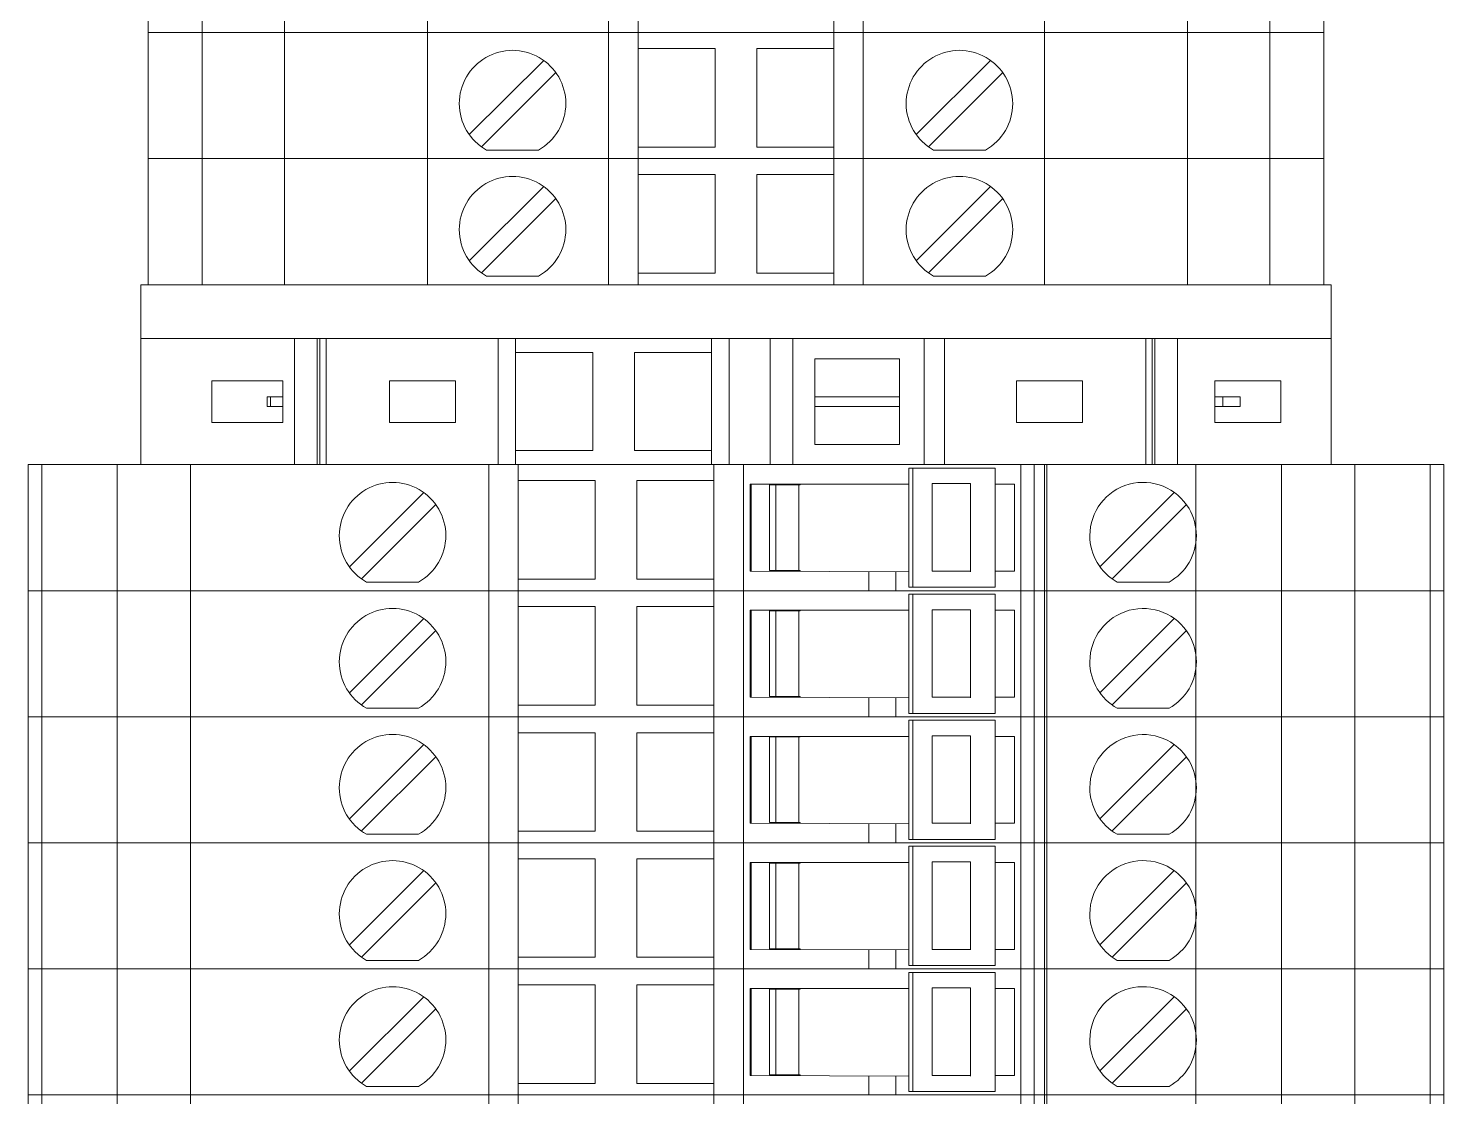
# Model space of a CAD drawing. Header units: millimetres. Extents: x 1880 to 4113, y 771 to 2990.
# Drawn here: x 2688.4 to 2746.2, y 1816.2 to 1859.9 of the extents above; entities that cross this region are included whole.
import ezdxf

# ---------------------------------------------------------------- set-up
doc = ezdxf.new("R2010")
doc.units = ezdxf.units.MM
doc.layers.add('000-PI-Oprema', color=30, linetype='Continuous', lineweight=5)
doc.layers.add('000-PI-ORMAR', color=2, linetype='Continuous')

msp = doc.modelspace()

# ---------------------------------------------------------------- linework, layer by layer
at = {"color": 0, "linetype": 'ByBlock', "lineweight": 0, "ltscale": 0.25}
msp.add_lwpolyline([(2693.004, 1849.414), (2693.004, 1842.064), (2741.604, 1842.064), (2741.604, 1849.414), (2693.004, 1849.414)], dxfattribs=at)
at = {"layer": '000-PI-Oprema', "color": 0, "linetype": 'ByBlock', "lineweight": 0}
for p, q in [((2693.004, 1849.414), (2693.004, 1842.064)), ((2741.604, 1849.414), (2693.004, 1849.414)), ((2741.604, 1842.064), (2741.604, 1849.414)), ((2699.27, 1847.214), (2693.004, 1847.214)), ((2699.27, 1842.064), (2699.27, 1847.214)), ((2700.206, 1847.214), (2699.27, 1847.214)), ((2700.206, 1842.064), (2700.206, 1847.214)), ((2700.306, 1847.214), (2700.206, 1847.214)), ((2700.306, 1847.214), (2700.306, 1842.064)), ((2700.564, 1847.214), (2700.306, 1847.214)), ((2700.564, 1847.214), (2700.564, 1842.064)), ((2707.586, 1847.214), (2700.564, 1847.214)), ((2707.586, 1847.214), (2708.304, 1847.214)), ((2707.586, 1842.064), (2707.586, 1847.214)), ((2708.304, 1846.639), (2708.304, 1847.214)), ((2708.304, 1847.214), (2716.304, 1847.214)), ((2716.304, 1847.214), (2716.304, 1846.639)), ((2716.304, 1847.214), (2717.023, 1847.214)), ((2717.023, 1847.214), (2718.695, 1847.214)), ((2717.023, 1842.064), (2717.023, 1847.214)), ((2719.62, 1847.214), (2718.695, 1847.214)), ((2718.695, 1847.214), (2718.695, 1842.064)), ((2724.994, 1847.214), (2719.62, 1847.214)), ((2719.62, 1847.214), (2719.62, 1842.064)), ((2724.994, 1847.214), (2724.994, 1842.064)), ((2725.814, 1847.214), (2724.994, 1847.214)), ((2725.814, 1842.064), (2725.814, 1847.214)), ((2725.814, 1847.214), (2734.044, 1847.214)), ((2734.044, 1847.214), (2734.044, 1842.064)), ((2734.044, 1847.214), (2734.302, 1847.214)), ((2734.302, 1842.064), (2734.302, 1847.214)), ((2734.302, 1847.214), (2734.402, 1847.214)), ((2735.339, 1847.214), (2734.402, 1847.214)), ((2734.402, 1842.064), (2734.402, 1847.214)), ((2735.339, 1847.214), (2741.604, 1847.214)), ((2735.339, 1842.064), (2735.339, 1847.214)), ((2708.304, 1842.639), (2708.304, 1846.639)), ((2708.304, 1846.639), (2711.454, 1846.639)), ((2711.454, 1846.639), (2711.454, 1842.639)), ((2713.154, 1846.639), (2716.304, 1846.639)), ((2713.154, 1842.639), (2713.154, 1846.639)), ((2716.304, 1846.639), (2716.304, 1842.639)), ((2720.529, 1846.389), (2723.979, 1846.389)), ((2720.529, 1844.839), (2720.529, 1846.389)), ((2723.979, 1846.389), (2723.979, 1844.839)), ((2695.904, 1843.789), (2695.904, 1845.489)), ((2695.904, 1845.489), (2698.804, 1845.489)), ((2698.804, 1845.489), (2698.804, 1844.839)), ((2703.154, 1845.489), (2705.854, 1845.489)), ((2703.154, 1843.789), (2703.154, 1845.489)), ((2705.854, 1845.489), (2705.854, 1843.789)), ((2728.754, 1845.489), (2731.454, 1845.489)), ((2728.754, 1843.789), (2728.754, 1845.489)), ((2731.454, 1845.489), (2731.454, 1843.789)), ((2736.854, 1844.839), (2736.854, 1845.489)), ((2736.854, 1845.489), (2739.554, 1845.489)), ((2739.554, 1845.489), (2739.554, 1843.789)), ((2698.29, 1844.839), (2698.159, 1844.839)), ((2698.159, 1844.439), (2698.159, 1844.839)), ((2698.29, 1844.439), (2698.159, 1844.439)), ((2698.29, 1844.839), (2698.29, 1844.439)), ((2698.29, 1844.839), (2698.804, 1844.839)), ((2698.29, 1844.439), (2698.804, 1844.439)), ((2698.804, 1844.839), (2698.804, 1844.439)), ((2698.804, 1844.439), (2698.804, 1843.789)), ((2720.529, 1844.839), (2723.979, 1844.839)), ((2720.529, 1844.439), (2720.529, 1844.839)), ((2720.529, 1844.439), (2723.979, 1844.439)), ((2720.529, 1842.889), (2720.529, 1844.439)), ((2723.979, 1844.839), (2723.979, 1844.439)), ((2723.979, 1844.439), (2723.979, 1842.889)), ((2736.854, 1844.439), (2736.854, 1844.839)), ((2736.854, 1844.839), (2737.19, 1844.839)), ((2736.854, 1844.439), (2737.19, 1844.439)), ((2736.854, 1843.789), (2736.854, 1844.439)), ((2737.19, 1844.839), (2737.19, 1844.439)), ((2737.89, 1844.839), (2737.19, 1844.839)), ((2737.89, 1844.439), (2737.19, 1844.439)), ((2737.89, 1844.839), (2737.89, 1844.439)), ((2698.804, 1843.789), (2695.904, 1843.789)), ((2705.854, 1843.789), (2703.154, 1843.789)), ((2731.454, 1843.789), (2728.754, 1843.789)), ((2739.554, 1843.789), (2736.854, 1843.789)), ((2723.979, 1842.889), (2720.529, 1842.889)), ((2711.454, 1842.639), (2708.304, 1842.639)), ((2708.304, 1842.064), (2708.304, 1842.639)), ((2716.304, 1842.639), (2713.154, 1842.639)), ((2716.304, 1842.639), (2716.304, 1842.064)), ((2688.404, 1842.064), (2689.087, 1842.064)), ((2688.404, 1842.064), (2707.204, 1842.064)), ((2688.404, 1842.064), (2688.404, 1836.914)), ((2688.951, 1836.914), (2688.951, 1842.064)), ((2692.028, 1842.064), (2692.028, 1836.914)), ((2695.028, 1842.064), (2695.028, 1836.914)), ((2700.206, 1842.064), (2699.27, 1842.064)), ((2700.306, 1842.064), (2700.206, 1842.064)), ((2700.564, 1842.064), (2700.306, 1842.064)), ((2707.204, 1842.064), (2708.404, 1842.064)), ((2707.204, 1842.064), (2707.204, 1836.914)), ((2707.586, 1842.064), (2708.304, 1842.064)), ((2708.404, 1842.064), (2708.404, 1842.064)), ((2716.404, 1842.064), (2708.404, 1842.064)), ((2708.404, 1842.064), (2708.404, 1836.914)), ((2716.404, 1842.064), (2716.404, 1842.064)), ((2716.404, 1842.064), (2717.604, 1842.064)), ((2716.404, 1836.914), (2716.404, 1842.064)), ((2717.604, 1842.064), (2735.804, 1842.064)), ((2717.604, 1836.914), (2717.604, 1842.064)), ((2722.204, 1842.064), (2722.204, 1842.064)), ((2724.363, 1841.924), (2724.52, 1841.924)), ((2724.363, 1841.924), (2724.363, 1841.239)), ((2724.52, 1837.054), (2724.52, 1841.924)), ((2724.52, 1841.924), (2727.892, 1841.924)), ((2727.254, 1842.064), (2727.254, 1842.064)), ((2727.892, 1841.924), (2727.892, 1841.924)), ((2727.892, 1841.924), (2727.892, 1837.054)), ((2728.935, 1842.064), (2728.935, 1836.914)), ((2729.477, 1836.914), (2729.477, 1842.064)), ((2729.904, 1842.064), (2729.904, 1842.064)), ((2729.904, 1836.914), (2729.904, 1842.064)), ((2730.004, 1842.064), (2730.004, 1836.914)), ((2746.204, 1842.064), (2735.804, 1842.064)), ((2736.08, 1842.064), (2736.08, 1836.914)), ((2739.58, 1842.064), (2739.58, 1836.914)), ((2742.58, 1842.064), (2742.58, 1836.914)), ((2745.657, 1836.914), (2745.657, 1842.064)), ((2746.204, 1842.064), (2746.204, 1836.914)), ((2708.404, 1841.414), (2708.404, 1841.414)), ((2708.404, 1841.414), (2711.554, 1841.414)), ((2711.554, 1841.414), (2711.554, 1841.414)), ((2711.554, 1841.414), (2711.554, 1837.389)), ((2713.254, 1841.414), (2716.404, 1841.414)), ((2713.254, 1841.414), (2713.254, 1841.414)), ((2713.254, 1837.389), (2713.254, 1841.414)), ((2716.404, 1841.414), (2716.404, 1841.414)), ((2717.879, 1841.264), (2717.879, 1837.714)), ((2717.879, 1841.264), (2724.363, 1841.264)), ((2717.879, 1841.264), (2717.879, 1841.264)), ((2717.929, 1837.714), (2717.929, 1841.264)), ((2718.679, 1841.239), (2718.679, 1841.239)), ((2718.679, 1841.239), (2718.929, 1841.239)), ((2718.679, 1841.239), (2718.679, 1837.739)), ((2718.929, 1841.264), (2718.929, 1837.714)), ((2718.929, 1841.239), (2719.929, 1841.239)), ((2719.866, 1841.239), (2719.866, 1837.739)), ((2719.929, 1841.239), (2719.929, 1841.264)), ((2724.363, 1837.739), (2724.363, 1841.239)), ((2725.476, 1841.289), (2725.318, 1841.289)), ((2725.318, 1841.239), (2725.318, 1841.289)), ((2725.318, 1837.714), (2725.318, 1841.239)), ((2726.884, 1841.289), (2725.476, 1841.289)), ((2726.884, 1841.289), (2726.884, 1837.689)), ((2727.892, 1841.264), (2728.679, 1841.264)), ((2728.679, 1841.264), (2728.679, 1837.714)), ((2728.679, 1841.264), (2728.679, 1841.264)), ((2704.55, 1840.929), (2701.514, 1837.894)), ((2702.009, 1837.399), (2705.045, 1840.434)), ((2707.204, 1840.464), (2707.204, 1840.464)), ((2707.204, 1837.864), (2707.204, 1840.464)), ((2730.004, 1840.464), (2730.004, 1837.864)), ((2730.004, 1840.464), (2730.004, 1840.464)), ((2735.2, 1840.929), (2732.164, 1837.894)), ((2732.659, 1837.399), (2735.695, 1840.434)), ((2735.2, 1840.929), (2735.2, 1840.929)), ((2735.695, 1840.434), (2735.695, 1840.434)), ((2707.204, 1837.864), (2707.204, 1837.864)), ((2717.879, 1837.714), (2717.879, 1837.714)), ((2717.879, 1837.714), (2724.363, 1837.689)), ((2718.679, 1837.739), (2718.929, 1837.739)), ((2718.679, 1837.739), (2718.679, 1837.739)), ((2718.929, 1837.739), (2719.929, 1837.739)), ((2719.929, 1837.714), (2719.929, 1837.739)), ((2722.729, 1836.914), (2722.732, 1837.695)), ((2723.829, 1837.691), (2723.829, 1836.914)), ((2724.363, 1837.054), (2724.363, 1837.739)), ((2725.318, 1837.714), (2726.884, 1837.714)), ((2727.892, 1837.714), (2728.679, 1837.714)), ((2728.679, 1837.714), (2728.679, 1837.714)), ((2730.004, 1837.864), (2730.004, 1837.864)), ((2732.164, 1837.894), (2732.164, 1837.894)), ((2688.404, 1836.914), (2707.204, 1836.914)), ((2688.404, 1836.914), (2689.087, 1836.914)), ((2688.404, 1836.914), (2707.204, 1836.914)), ((2688.404, 1836.914), (2688.404, 1831.764)), ((2688.951, 1831.764), (2688.951, 1836.914)), ((2692.028, 1836.914), (2692.028, 1831.764)), ((2695.028, 1836.914), (2695.028, 1831.764)), ((2702.221, 1837.264), (2702.221, 1837.264)), ((2704.338, 1837.264), (2702.221, 1837.264)), ((2704.338, 1837.264), (2704.338, 1837.264)), ((2707.204, 1836.914), (2708.404, 1836.914)), ((2707.204, 1836.914), (2708.404, 1836.914)), ((2707.204, 1836.914), (2707.204, 1831.764)), ((2708.404, 1837.389), (2708.404, 1837.389)), ((2711.554, 1837.389), (2708.404, 1837.389)), ((2716.404, 1836.914), (2708.404, 1836.914)), ((2708.404, 1836.914), (2708.404, 1836.914)), ((2708.404, 1836.914), (2708.404, 1836.914)), ((2716.404, 1836.914), (2708.404, 1836.914)), ((2708.404, 1836.914), (2708.404, 1831.764)), ((2711.554, 1837.389), (2711.554, 1837.389)), ((2713.254, 1837.389), (2713.254, 1837.389)), ((2716.404, 1837.389), (2713.254, 1837.389)), ((2716.404, 1837.389), (2716.404, 1837.389)), ((2716.404, 1836.914), (2717.604, 1836.914)), ((2716.404, 1836.914), (2716.404, 1836.914)), ((2716.404, 1836.914), (2716.404, 1836.914)), ((2716.404, 1836.914), (2717.604, 1836.914)), ((2716.404, 1831.764), (2716.404, 1836.914)), ((2717.604, 1836.914), (2722.729, 1836.914)), ((2717.604, 1836.914), (2735.804, 1836.914)), ((2717.604, 1831.764), (2717.604, 1836.914)), ((2722.204, 1836.914), (2722.204, 1836.914)), ((2722.204, 1836.914), (2722.204, 1836.914)), ((2723.825, 1836.914), (2722.729, 1836.914)), ((2722.729, 1836.914), (2722.729, 1836.914)), ((2723.829, 1836.914), (2723.825, 1836.914)), ((2723.829, 1836.914), (2746.204, 1836.914)), ((2723.829, 1836.914), (2723.829, 1836.914)), ((2724.363, 1837.054), (2724.52, 1837.054)), ((2724.52, 1837.054), (2727.892, 1837.054)), ((2727.254, 1836.914), (2727.254, 1836.914)), ((2727.254, 1836.914), (2727.254, 1836.914)), ((2727.892, 1837.054), (2727.892, 1837.054)), ((2728.935, 1836.914), (2728.935, 1831.764)), ((2729.477, 1831.764), (2729.477, 1836.914)), ((2729.904, 1836.914), (2729.904, 1836.914)), ((2729.904, 1836.914), (2729.904, 1836.914)), ((2729.904, 1831.764), (2729.904, 1836.914)), ((2730.004, 1836.914), (2730.004, 1831.764)), ((2732.659, 1837.399), (2732.659, 1837.399)), ((2732.871, 1837.264), (2732.871, 1837.264)), ((2732.871, 1837.264), (2734.988, 1837.264)), ((2734.988, 1837.264), (2734.988, 1837.264)), ((2746.204, 1836.914), (2735.804, 1836.914)), ((2736.08, 1836.914), (2736.08, 1831.764)), ((2739.58, 1836.914), (2739.58, 1831.764)), ((2742.58, 1836.914), (2742.58, 1831.764)), ((2745.657, 1831.764), (2745.657, 1836.914)), ((2746.204, 1836.914), (2746.204, 1831.764)), ((2724.363, 1836.774), (2724.52, 1836.774)), ((2724.363, 1836.774), (2724.363, 1836.089)), ((2724.52, 1831.904), (2724.52, 1836.774)), ((2724.52, 1836.774), (2727.892, 1836.774)), ((2727.892, 1836.774), (2727.892, 1836.774)), ((2727.892, 1836.774), (2727.892, 1831.904)), ((2704.55, 1835.779), (2701.514, 1832.744)), ((2708.404, 1836.264), (2708.404, 1836.264)), ((2708.404, 1836.264), (2711.554, 1836.264)), ((2711.554, 1836.264), (2711.554, 1836.264)), ((2711.554, 1836.264), (2711.554, 1832.239)), ((2713.254, 1836.264), (2716.404, 1836.264)), ((2713.254, 1836.264), (2713.254, 1836.264)), ((2713.254, 1832.239), (2713.254, 1836.264)), ((2716.404, 1836.264), (2716.404, 1836.264)), ((2717.879, 1836.114), (2717.879, 1832.564)), ((2717.879, 1836.114), (2724.363, 1836.114)), ((2717.879, 1836.114), (2717.879, 1836.114)), ((2717.929, 1832.564), (2717.929, 1836.114)), ((2718.679, 1836.089), (2718.679, 1836.089)), ((2718.679, 1836.089), (2718.929, 1836.089)), ((2718.679, 1836.089), (2718.679, 1832.589)), ((2718.929, 1836.114), (2718.929, 1832.564)), ((2718.929, 1836.089), (2719.929, 1836.089)), ((2719.866, 1836.089), (2719.866, 1832.589)), ((2719.929, 1836.089), (2719.929, 1836.114)), ((2724.363, 1832.589), (2724.363, 1836.089)), ((2725.476, 1836.139), (2725.318, 1836.139)), ((2725.318, 1836.089), (2725.318, 1836.139)), ((2725.318, 1832.564), (2725.318, 1836.089)), ((2726.884, 1836.139), (2725.476, 1836.139)), ((2726.884, 1836.139), (2726.884, 1832.539)), ((2727.892, 1836.114), (2728.679, 1836.114)), ((2728.679, 1836.114), (2728.679, 1832.564)), ((2728.679, 1836.114), (2728.679, 1836.114)), ((2735.2, 1835.779), (2732.164, 1832.744)), ((2735.2, 1835.779), (2735.2, 1835.779)), ((2702.009, 1832.249), (2705.045, 1835.284)), ((2707.204, 1835.314), (2707.204, 1835.314)), ((2707.204, 1832.714), (2707.204, 1835.314)), ((2730.004, 1835.314), (2730.004, 1832.714)), ((2730.004, 1835.314), (2730.004, 1835.314)), ((2732.659, 1832.249), (2735.695, 1835.284)), ((2735.695, 1835.284), (2735.695, 1835.284)), ((2707.204, 1832.714), (2707.204, 1832.714)), ((2717.879, 1832.564), (2717.879, 1832.564)), ((2717.879, 1832.564), (2724.363, 1832.539)), ((2718.679, 1832.589), (2718.929, 1832.589)), ((2718.679, 1832.589), (2718.679, 1832.589)), ((2718.929, 1832.589), (2719.929, 1832.589)), ((2719.929, 1832.564), (2719.929, 1832.589)), ((2722.729, 1831.764), (2722.732, 1832.545)), ((2723.829, 1832.541), (2723.829, 1831.764)), ((2724.363, 1831.904), (2724.363, 1832.589)), ((2725.318, 1832.564), (2726.884, 1832.564)), ((2727.892, 1832.564), (2728.679, 1832.564)), ((2728.679, 1832.564), (2728.679, 1832.564)), ((2730.004, 1832.714), (2730.004, 1832.714)), ((2732.164, 1832.744), (2732.164, 1832.744)), ((2688.404, 1831.764), (2707.204, 1831.764)), ((2688.404, 1831.764), (2689.087, 1831.764)), ((2688.404, 1831.764), (2707.204, 1831.764)), ((2688.404, 1831.764), (2688.404, 1826.614)), ((2688.951, 1826.614), (2688.951, 1831.764)), ((2692.028, 1831.764), (2692.028, 1826.614)), ((2695.028, 1831.764), (2695.028, 1826.614)), ((2702.221, 1832.114), (2702.221, 1832.114)), ((2704.338, 1832.114), (2702.221, 1832.114)), ((2704.338, 1832.114), (2704.338, 1832.114)), ((2707.204, 1831.764), (2708.404, 1831.764)), ((2707.204, 1831.764), (2708.404, 1831.764)), ((2707.204, 1831.764), (2707.204, 1826.614)), ((2708.404, 1832.239), (2708.404, 1832.239)), ((2711.554, 1832.239), (2708.404, 1832.239)), ((2716.404, 1831.764), (2708.404, 1831.764)), ((2708.404, 1831.764), (2708.404, 1831.764)), ((2708.404, 1831.764), (2708.404, 1831.764)), ((2716.404, 1831.764), (2708.404, 1831.764)), ((2708.404, 1831.764), (2708.404, 1826.614)), ((2711.554, 1832.239), (2711.554, 1832.239)), ((2713.254, 1832.239), (2713.254, 1832.239)), ((2716.404, 1832.239), (2713.254, 1832.239)), ((2716.404, 1832.239), (2716.404, 1832.239)), ((2716.404, 1831.764), (2717.604, 1831.764)), ((2716.404, 1831.764), (2716.404, 1831.764)), ((2716.404, 1831.764), (2716.404, 1831.764)), ((2716.404, 1831.764), (2717.604, 1831.764)), ((2716.404, 1826.614), (2716.404, 1831.764)), ((2717.604, 1831.764), (2722.729, 1831.764)), ((2717.604, 1831.764), (2735.804, 1831.764)), ((2717.604, 1826.614), (2717.604, 1831.764)), ((2722.204, 1831.764), (2722.204, 1831.764)), ((2722.204, 1831.764), (2722.204, 1831.764)), ((2723.825, 1831.764), (2722.729, 1831.764)), ((2722.729, 1831.764), (2722.729, 1831.764)), ((2723.829, 1831.764), (2723.825, 1831.764)), ((2723.829, 1831.764), (2746.204, 1831.764)), ((2723.829, 1831.764), (2723.829, 1831.764)), ((2724.363, 1831.904), (2724.52, 1831.904)), ((2724.52, 1831.904), (2727.892, 1831.904)), ((2727.254, 1831.764), (2727.254, 1831.764)), ((2727.254, 1831.764), (2727.254, 1831.764)), ((2727.892, 1831.904), (2727.892, 1831.904)), ((2728.935, 1831.764), (2728.935, 1826.614)), ((2729.477, 1826.614), (2729.477, 1831.764)), ((2729.904, 1831.764), (2729.904, 1831.764)), ((2729.904, 1831.764), (2729.904, 1831.764)), ((2729.904, 1826.614), (2729.904, 1831.764)), ((2730.004, 1831.764), (2730.004, 1826.614)), ((2732.659, 1832.249), (2732.659, 1832.249)), ((2732.871, 1832.114), (2732.871, 1832.114)), ((2732.871, 1832.114), (2734.988, 1832.114)), ((2734.988, 1832.114), (2734.988, 1832.114)), ((2746.204, 1831.764), (2735.804, 1831.764)), ((2736.08, 1831.764), (2736.08, 1826.614)), ((2739.58, 1831.764), (2739.58, 1826.614)), ((2742.58, 1831.764), (2742.58, 1826.614)), ((2745.657, 1826.614), (2745.657, 1831.764)), ((2746.204, 1831.764), (2746.204, 1826.614)), ((2708.404, 1831.114), (2708.404, 1831.114)), ((2708.404, 1831.114), (2711.554, 1831.114)), ((2711.554, 1831.114), (2711.554, 1831.114)), ((2711.554, 1831.114), (2711.554, 1827.089)), ((2713.254, 1831.114), (2716.404, 1831.114)), ((2713.254, 1831.114), (2713.254, 1831.114)), ((2713.254, 1827.089), (2713.254, 1831.114)), ((2716.404, 1831.114), (2716.404, 1831.114)), ((2724.363, 1831.624), (2724.52, 1831.624)), ((2724.363, 1831.624), (2724.363, 1830.939)), ((2724.52, 1826.754), (2724.52, 1831.624)), ((2724.52, 1831.624), (2727.892, 1831.624)), ((2727.892, 1831.624), (2727.892, 1831.624)), ((2727.892, 1831.624), (2727.892, 1826.754)), ((2704.55, 1830.629), (2701.514, 1827.594)), ((2717.879, 1830.964), (2717.879, 1827.414)), ((2717.879, 1830.964), (2724.363, 1830.964)), ((2717.879, 1830.964), (2717.879, 1830.964)), ((2717.929, 1827.414), (2717.929, 1830.964)), ((2718.679, 1830.939), (2718.679, 1830.939)), ((2718.679, 1830.939), (2718.929, 1830.939)), ((2718.679, 1830.939), (2718.679, 1827.439)), ((2718.929, 1830.964), (2718.929, 1827.414)), ((2718.929, 1830.939), (2719.929, 1830.939)), ((2719.866, 1830.939), (2719.866, 1827.439)), ((2719.929, 1830.939), (2719.929, 1830.964)), ((2724.363, 1827.439), (2724.363, 1830.939)), ((2725.476, 1830.989), (2725.318, 1830.989)), ((2725.318, 1830.939), (2725.318, 1830.989)), ((2725.318, 1827.414), (2725.318, 1830.939)), ((2726.884, 1830.989), (2725.476, 1830.989)), ((2726.884, 1830.989), (2726.884, 1827.389)), ((2727.892, 1830.964), (2728.679, 1830.964)), ((2728.679, 1830.964), (2728.679, 1827.414)), ((2728.679, 1830.964), (2728.679, 1830.964)), ((2735.2, 1830.629), (2732.164, 1827.594)), ((2735.2, 1830.629), (2735.2, 1830.629)), ((2702.009, 1827.099), (2705.045, 1830.134)), ((2707.204, 1830.164), (2707.204, 1830.164)), ((2707.204, 1827.564), (2707.204, 1830.164)), ((2730.004, 1830.164), (2730.004, 1827.564)), ((2730.004, 1830.164), (2730.004, 1830.164)), ((2732.659, 1827.099), (2735.695, 1830.134)), ((2735.695, 1830.134), (2735.695, 1830.134)), ((2707.204, 1827.564), (2707.204, 1827.564)), ((2708.404, 1827.089), (2708.404, 1827.089)), ((2711.554, 1827.089), (2708.404, 1827.089)), ((2711.554, 1827.089), (2711.554, 1827.089)), ((2713.254, 1827.089), (2713.254, 1827.089)), ((2716.404, 1827.089), (2713.254, 1827.089)), ((2716.404, 1827.089), (2716.404, 1827.089)), ((2717.879, 1827.414), (2717.879, 1827.414)), ((2717.879, 1827.414), (2724.363, 1827.389)), ((2718.679, 1827.439), (2718.929, 1827.439)), ((2718.679, 1827.439), (2718.679, 1827.439)), ((2718.929, 1827.439), (2719.929, 1827.439)), ((2719.929, 1827.414), (2719.929, 1827.439)), ((2722.729, 1826.614), (2722.732, 1827.395)), ((2723.829, 1827.391), (2723.829, 1826.614)), ((2724.363, 1826.754), (2724.363, 1827.439)), ((2725.318, 1827.414), (2726.884, 1827.414)), ((2727.892, 1827.414), (2728.679, 1827.414)), ((2728.679, 1827.414), (2728.679, 1827.414)), ((2730.004, 1827.564), (2730.004, 1827.564)), ((2732.164, 1827.594), (2732.164, 1827.594)), ((2732.659, 1827.099), (2732.659, 1827.099)), ((2688.404, 1826.614), (2707.204, 1826.614)), ((2688.404, 1826.614), (2689.087, 1826.614)), ((2688.404, 1826.614), (2707.204, 1826.614)), ((2688.404, 1826.614), (2688.404, 1821.464)), ((2688.951, 1821.464), (2688.951, 1826.614)), ((2692.028, 1826.614), (2692.028, 1821.464)), ((2695.028, 1826.614), (2695.028, 1821.464)), ((2702.221, 1826.964), (2702.221, 1826.964)), ((2704.338, 1826.964), (2702.221, 1826.964)), ((2704.338, 1826.964), (2704.338, 1826.964)), ((2707.204, 1826.614), (2708.404, 1826.614)), ((2707.204, 1826.614), (2708.404, 1826.614)), ((2707.204, 1826.614), (2707.204, 1821.464)), ((2716.404, 1826.614), (2708.404, 1826.614)), ((2708.404, 1826.614), (2708.404, 1826.614)), ((2708.404, 1826.614), (2708.404, 1826.614)), ((2716.404, 1826.614), (2708.404, 1826.614)), ((2708.404, 1826.614), (2708.404, 1821.464)), ((2716.404, 1826.614), (2717.604, 1826.614)), ((2716.404, 1826.614), (2716.404, 1826.614)), ((2716.404, 1826.614), (2716.404, 1826.614)), ((2716.404, 1826.614), (2717.604, 1826.614)), ((2716.404, 1821.464), (2716.404, 1826.614)), ((2717.604, 1826.614), (2722.729, 1826.614)), ((2717.604, 1826.614), (2735.804, 1826.614)), ((2717.604, 1821.464), (2717.604, 1826.614)), ((2722.204, 1826.614), (2722.204, 1826.614)), ((2722.204, 1826.614), (2722.204, 1826.614)), ((2723.825, 1826.614), (2722.729, 1826.614)), ((2722.729, 1826.614), (2722.729, 1826.614)), ((2723.829, 1826.614), (2723.825, 1826.614)), ((2723.829, 1826.614), (2746.204, 1826.614)), ((2723.829, 1826.614), (2723.829, 1826.614)), ((2724.363, 1826.754), (2724.52, 1826.754)), ((2724.52, 1826.754), (2727.892, 1826.754)), ((2727.254, 1826.614), (2727.254, 1826.614)), ((2727.254, 1826.614), (2727.254, 1826.614)), ((2727.892, 1826.754), (2727.892, 1826.754)), ((2728.935, 1826.614), (2728.935, 1821.464)), ((2729.477, 1821.464), (2729.477, 1826.614)), ((2729.904, 1826.614), (2729.904, 1826.614)), ((2729.904, 1826.614), (2729.904, 1826.614)), ((2729.904, 1821.464), (2729.904, 1826.614)), ((2730.004, 1826.614), (2730.004, 1821.464)), ((2732.871, 1826.964), (2732.871, 1826.964)), ((2732.871, 1826.964), (2734.988, 1826.964)), ((2734.988, 1826.964), (2734.988, 1826.964)), ((2746.204, 1826.614), (2735.804, 1826.614)), ((2736.08, 1826.614), (2736.08, 1821.464)), ((2739.58, 1826.614), (2739.58, 1821.464)), ((2742.58, 1826.614), (2742.58, 1821.464)), ((2745.657, 1821.464), (2745.657, 1826.614)), ((2746.204, 1826.614), (2746.204, 1821.464)), ((2708.404, 1825.964), (2708.404, 1825.964)), ((2708.404, 1825.964), (2711.554, 1825.964)), ((2711.554, 1825.964), (2711.554, 1825.964)), ((2711.554, 1825.964), (2711.554, 1821.939)), ((2713.254, 1825.964), (2716.404, 1825.964)), ((2713.254, 1825.964), (2713.254, 1825.964)), ((2713.254, 1821.939), (2713.254, 1825.964)), ((2716.404, 1825.964), (2716.404, 1825.964)), ((2724.363, 1826.474), (2724.52, 1826.474)), ((2724.363, 1826.474), (2724.363, 1825.789)), ((2724.52, 1821.604), (2724.52, 1826.474)), ((2724.52, 1826.474), (2727.892, 1826.474)), ((2727.892, 1826.474), (2727.892, 1826.474)), ((2727.892, 1826.474), (2727.892, 1821.604)), ((2704.55, 1825.479), (2701.514, 1822.444)), ((2717.879, 1825.814), (2717.879, 1822.264)), ((2717.879, 1825.814), (2724.363, 1825.814)), ((2717.879, 1825.814), (2717.879, 1825.814)), ((2717.929, 1822.264), (2717.929, 1825.814)), ((2718.679, 1825.789), (2718.679, 1825.789)), ((2718.679, 1825.789), (2718.929, 1825.789)), ((2718.679, 1825.789), (2718.679, 1822.289)), ((2718.929, 1825.814), (2718.929, 1822.264)), ((2718.929, 1825.789), (2719.929, 1825.789)), ((2719.866, 1825.789), (2719.866, 1822.289)), ((2719.929, 1825.789), (2719.929, 1825.814)), ((2724.363, 1822.289), (2724.363, 1825.789)), ((2725.476, 1825.839), (2725.318, 1825.839)), ((2725.318, 1825.789), (2725.318, 1825.839)), ((2725.318, 1822.264), (2725.318, 1825.789)), ((2726.884, 1825.839), (2725.476, 1825.839)), ((2726.884, 1825.839), (2726.884, 1822.239)), ((2727.892, 1825.814), (2728.679, 1825.814)), ((2728.679, 1825.814), (2728.679, 1822.264)), ((2728.679, 1825.814), (2728.679, 1825.814)), ((2735.2, 1825.479), (2732.164, 1822.444)), ((2735.2, 1825.479), (2735.2, 1825.479)), ((2702.009, 1821.949), (2705.045, 1824.984)), ((2707.204, 1825.014), (2707.204, 1825.014)), ((2707.204, 1822.414), (2707.204, 1825.014)), ((2730.004, 1825.014), (2730.004, 1822.414)), ((2730.004, 1825.014), (2730.004, 1825.014)), ((2732.659, 1821.949), (2735.695, 1824.984)), ((2735.695, 1824.984), (2735.695, 1824.984)), ((2732.164, 1822.444), (2732.164, 1822.444)), ((2707.204, 1822.414), (2707.204, 1822.414)), ((2708.404, 1821.939), (2708.404, 1821.939)), ((2711.554, 1821.939), (2708.404, 1821.939)), ((2711.554, 1821.939), (2711.554, 1821.939)), ((2713.254, 1821.939), (2713.254, 1821.939)), ((2716.404, 1821.939), (2713.254, 1821.939)), ((2716.404, 1821.939), (2716.404, 1821.939)), ((2717.879, 1822.264), (2717.879, 1822.264)), ((2717.879, 1822.264), (2724.363, 1822.239)), ((2718.679, 1822.289), (2718.929, 1822.289)), ((2718.679, 1822.289), (2718.679, 1822.289)), ((2718.929, 1822.289), (2719.929, 1822.289)), ((2719.929, 1822.264), (2719.929, 1822.289)), ((2722.729, 1821.464), (2722.732, 1822.245)), ((2723.829, 1822.241), (2723.829, 1821.464)), ((2724.363, 1821.604), (2724.363, 1822.289)), ((2725.318, 1822.264), (2726.884, 1822.264)), ((2727.892, 1822.264), (2728.679, 1822.264)), ((2728.679, 1822.264), (2728.679, 1822.264)), ((2730.004, 1822.414), (2730.004, 1822.414)), ((2732.659, 1821.949), (2732.659, 1821.949)), ((2688.404, 1821.464), (2707.204, 1821.464)), ((2688.404, 1821.464), (2689.087, 1821.464)), ((2688.404, 1821.464), (2707.204, 1821.464)), ((2688.404, 1821.464), (2688.404, 1816.314)), ((2688.951, 1816.314), (2688.951, 1821.464)), ((2692.028, 1821.464), (2692.028, 1816.314)), ((2695.028, 1821.464), (2695.028, 1816.314)), ((2702.221, 1821.814), (2702.221, 1821.814)), ((2704.338, 1821.814), (2702.221, 1821.814)), ((2704.338, 1821.814), (2704.338, 1821.814)), ((2707.204, 1821.464), (2708.404, 1821.464)), ((2707.204, 1821.464), (2708.404, 1821.464)), ((2707.204, 1821.464), (2707.204, 1816.314)), ((2716.404, 1821.464), (2708.404, 1821.464)), ((2708.404, 1821.464), (2708.404, 1821.464)), ((2708.404, 1821.464), (2708.404, 1821.464)), ((2716.404, 1821.464), (2708.404, 1821.464)), ((2708.404, 1821.464), (2708.404, 1816.314)), ((2716.404, 1821.464), (2717.604, 1821.464)), ((2716.404, 1821.464), (2716.404, 1821.464)), ((2716.404, 1821.464), (2716.404, 1821.464)), ((2716.404, 1821.464), (2717.604, 1821.464)), ((2716.404, 1816.314), (2716.404, 1821.464)), ((2717.604, 1821.464), (2722.729, 1821.464)), ((2717.604, 1821.464), (2735.804, 1821.464)), ((2717.604, 1816.314), (2717.604, 1821.464)), ((2722.204, 1821.464), (2722.204, 1821.464)), ((2722.204, 1821.464), (2722.204, 1821.464)), ((2723.825, 1821.464), (2722.729, 1821.464)), ((2722.729, 1821.464), (2722.729, 1821.464)), ((2723.829, 1821.464), (2723.825, 1821.464)), ((2723.829, 1821.464), (2746.204, 1821.464)), ((2723.829, 1821.464), (2723.829, 1821.464)), ((2724.363, 1821.604), (2724.52, 1821.604)), ((2724.363, 1821.324), (2724.52, 1821.324)), ((2724.363, 1821.324), (2724.363, 1820.639)), ((2724.52, 1821.604), (2727.892, 1821.604)), ((2724.52, 1816.454), (2724.52, 1821.324)), ((2724.52, 1821.324), (2727.892, 1821.324)), ((2727.254, 1821.464), (2727.254, 1821.464)), ((2727.254, 1821.464), (2727.254, 1821.464)), ((2727.892, 1821.604), (2727.892, 1821.604)), ((2727.892, 1821.324), (2727.892, 1821.324)), ((2727.892, 1821.324), (2727.892, 1816.454)), ((2728.935, 1821.464), (2728.935, 1816.314)), ((2729.477, 1816.314), (2729.477, 1821.464)), ((2729.904, 1821.464), (2729.904, 1821.464)), ((2729.904, 1821.464), (2729.904, 1821.464)), ((2729.904, 1816.314), (2729.904, 1821.464)), ((2730.004, 1821.464), (2730.004, 1816.314)), ((2732.871, 1821.814), (2732.871, 1821.814)), ((2732.871, 1821.814), (2734.988, 1821.814)), ((2734.988, 1821.814), (2734.988, 1821.814)), ((2746.204, 1821.464), (2735.804, 1821.464)), ((2736.08, 1821.464), (2736.08, 1816.314)), ((2739.58, 1821.464), (2739.58, 1816.314)), ((2742.58, 1821.464), (2742.58, 1816.314)), ((2745.657, 1816.314), (2745.657, 1821.464)), ((2746.204, 1821.464), (2746.204, 1816.314)), ((2708.404, 1820.814), (2708.404, 1820.814)), ((2708.404, 1820.814), (2711.554, 1820.814)), ((2711.554, 1820.814), (2711.554, 1820.814)), ((2711.554, 1820.814), (2711.554, 1816.789)), ((2713.254, 1820.814), (2716.404, 1820.814)), ((2713.254, 1820.814), (2713.254, 1820.814)), ((2713.254, 1816.789), (2713.254, 1820.814)), ((2716.404, 1820.814), (2716.404, 1820.814)), ((2704.55, 1820.329), (2701.514, 1817.294)), ((2717.879, 1820.664), (2717.879, 1817.114)), ((2717.879, 1820.664), (2724.363, 1820.664)), ((2717.879, 1820.664), (2717.879, 1820.664)), ((2717.929, 1817.114), (2717.929, 1820.664)), ((2718.679, 1820.639), (2718.679, 1820.639)), ((2718.679, 1820.639), (2718.929, 1820.639)), ((2718.679, 1820.639), (2718.679, 1817.139)), ((2718.929, 1820.664), (2718.929, 1817.114)), ((2718.929, 1820.639), (2719.929, 1820.639)), ((2719.866, 1820.639), (2719.866, 1817.139)), ((2719.929, 1820.639), (2719.929, 1820.664)), ((2724.363, 1817.139), (2724.363, 1820.639)), ((2725.476, 1820.689), (2725.318, 1820.689)), ((2725.318, 1820.639), (2725.318, 1820.689)), ((2725.318, 1817.114), (2725.318, 1820.639)), ((2726.884, 1820.689), (2725.476, 1820.689)), ((2726.884, 1820.689), (2726.884, 1817.089)), ((2727.892, 1820.664), (2728.679, 1820.664)), ((2728.679, 1820.664), (2728.679, 1817.114)), ((2728.679, 1820.664), (2728.679, 1820.664)), ((2735.2, 1820.329), (2732.164, 1817.294)), ((2735.2, 1820.329), (2735.2, 1820.329)), ((2702.009, 1816.799), (2705.045, 1819.834)), ((2707.204, 1819.864), (2707.204, 1819.864)), ((2707.204, 1817.264), (2707.204, 1819.864)), ((2730.004, 1819.864), (2730.004, 1817.264)), ((2730.004, 1819.864), (2730.004, 1819.864)), ((2732.659, 1816.799), (2735.695, 1819.834)), ((2735.695, 1819.834), (2735.695, 1819.834)), ((2707.204, 1817.264), (2707.204, 1817.264)), ((2730.004, 1817.264), (2730.004, 1817.264)), ((2732.164, 1817.294), (2732.164, 1817.294)), ((2702.221, 1816.664), (2702.221, 1816.664)), ((2704.338, 1816.664), (2702.221, 1816.664)), ((2704.338, 1816.664), (2704.338, 1816.664)), ((2708.404, 1816.789), (2708.404, 1816.789)), ((2711.554, 1816.789), (2708.404, 1816.789)), ((2711.554, 1816.789), (2711.554, 1816.789)), ((2713.254, 1816.789), (2713.254, 1816.789)), ((2716.404, 1816.789), (2713.254, 1816.789)), ((2716.404, 1816.789), (2716.404, 1816.789)), ((2717.879, 1817.114), (2717.879, 1817.114)), ((2717.879, 1817.114), (2724.363, 1817.089)), ((2718.679, 1817.139), (2718.929, 1817.139)), ((2718.679, 1817.139), (2718.679, 1817.139)), ((2718.929, 1817.139), (2719.929, 1817.139)), ((2719.929, 1817.114), (2719.929, 1817.139)), ((2722.729, 1816.314), (2722.732, 1817.095)), ((2723.829, 1817.091), (2723.829, 1816.314)), ((2724.363, 1816.454), (2724.363, 1817.139)), ((2725.318, 1817.114), (2726.884, 1817.114)), ((2727.892, 1817.114), (2728.679, 1817.114)), ((2728.679, 1817.114), (2728.679, 1817.114)), ((2732.659, 1816.799), (2732.659, 1816.799)), ((2732.871, 1816.664), (2732.871, 1816.664)), ((2732.871, 1816.664), (2734.988, 1816.664)), ((2734.988, 1816.664), (2734.988, 1816.664)), ((2688.404, 1816.314), (2707.204, 1816.314)), ((2688.404, 1816.314), (2689.087, 1816.314)), ((2688.404, 1816.314), (2707.204, 1816.314)), ((2688.404, 1816.314), (2688.404, 1811.164)), ((2688.951, 1811.164), (2688.951, 1816.314)), ((2692.028, 1816.314), (2692.028, 1811.164)), ((2695.028, 1816.314), (2695.028, 1811.164)), ((2707.204, 1816.314), (2708.404, 1816.314)), ((2707.204, 1816.314), (2708.404, 1816.314)), ((2707.204, 1816.314), (2707.204, 1811.164)), ((2716.404, 1816.314), (2708.404, 1816.314)), ((2708.404, 1816.314), (2708.404, 1816.314)), ((2708.404, 1816.314), (2708.404, 1816.314)), ((2716.404, 1816.314), (2708.404, 1816.314)), ((2708.404, 1816.314), (2708.404, 1811.164)), ((2716.404, 1816.314), (2717.604, 1816.314)), ((2716.404, 1816.314), (2716.404, 1816.314)), ((2716.404, 1816.314), (2716.404, 1816.314)), ((2716.404, 1816.314), (2717.604, 1816.314)), ((2716.404, 1811.164), (2716.404, 1816.314)), ((2717.604, 1816.314), (2722.729, 1816.314)), ((2717.604, 1816.314), (2735.804, 1816.314)), ((2717.604, 1811.164), (2717.604, 1816.314)), ((2722.204, 1816.314), (2722.204, 1816.314)), ((2722.204, 1816.314), (2722.204, 1816.314)), ((2723.825, 1816.314), (2722.729, 1816.314)), ((2722.729, 1816.314), (2722.729, 1816.314)), ((2723.829, 1816.314), (2723.825, 1816.314)), ((2723.829, 1816.314), (2746.204, 1816.314)), ((2723.829, 1816.314), (2723.829, 1816.314)), ((2724.363, 1816.454), (2724.52, 1816.454)), ((2724.52, 1816.454), (2727.892, 1816.454)), ((2727.254, 1816.314), (2727.254, 1816.314)), ((2727.254, 1816.314), (2727.254, 1816.314)), ((2727.892, 1816.454), (2727.892, 1816.454)), ((2728.935, 1816.314), (2728.935, 1811.164)), ((2729.477, 1811.164), (2729.477, 1816.314)), ((2729.904, 1816.314), (2729.904, 1816.314)), ((2729.904, 1816.314), (2729.904, 1816.314)), ((2729.904, 1811.164), (2729.904, 1816.314)), ((2730.004, 1816.314), (2730.004, 1811.164)), ((2746.204, 1816.314), (2735.804, 1816.314)), ((2736.08, 1816.314), (2736.08, 1811.164)), ((2739.58, 1816.314), (2739.58, 1811.164)), ((2742.58, 1816.314), (2742.58, 1811.164)), ((2745.657, 1811.164), (2745.657, 1816.314)), ((2746.204, 1816.314), (2746.204, 1811.164))]:
    msp.add_line(p, q, dxfattribs=at)
at = {"layer": '000-PI-Oprema', "color": 0, "linetype": 'ByBlock', "lineweight": 0, "ltscale": 0.25}
msp.add_line((2741.604, 1842.064), (2693.004, 1842.064), dxfattribs=at)
at = {"layer": '000-PI-Oprema', "color": 0, "linetype": 'ByBlock', "lineweight": 0}
for centre, start, end in [((2703.279, 1839.164), 359.99998, 180.00002), ((2733.929, 1839.164), 30.45028, 180.00002), ((2703.279, 1839.164), 180.00002, 240.87541), ((2703.279, 1839.164), 299.12459, 359.99998), ((2733.929, 1839.164), 180.00002, 240.87541), ((2733.929, 1839.164), 299.12459, 329.54968), ((2703.279, 1834.014), 359.99998, 180.00002), ((2733.929, 1834.014), 30.45028, 180.00002), ((2703.279, 1834.014), 180.00002, 240.87541), ((2703.279, 1834.014), 299.12459, 359.99998), ((2733.929, 1834.014), 180.00002, 240.87541), ((2733.929, 1834.014), 299.12459, 329.54968), ((2703.279, 1828.864), 359.99998, 180.00002), ((2733.929, 1828.864), 30.45028, 180.00002), ((2703.279, 1828.864), 180.00002, 240.87541), ((2703.279, 1828.864), 299.12459, 359.99998), ((2733.929, 1828.864), 180.00002, 240.87541), ((2733.929, 1828.864), 299.12459, 329.54968), ((2703.279, 1823.714), 359.99998, 180.00002), ((2733.929, 1823.714), 30.45028, 180.00002), ((2703.279, 1823.714), 180.00002, 240.87541), ((2703.279, 1823.714), 299.12459, 359.99998), ((2733.929, 1823.714), 180.00002, 240.87541), ((2733.929, 1823.714), 299.12459, 329.54968), ((2703.279, 1818.564), 359.99998, 180.00002), ((2733.929, 1818.564), 30.45028, 180.00002), ((2703.279, 1818.564), 180.00002, 240.87541), ((2703.279, 1818.564), 299.12459, 359.99998), ((2733.929, 1818.564), 180.00002, 240.87541), ((2733.929, 1818.564), 299.12459, 329.54968)]:
    msp.add_arc(centre, 2.175, start, end, dxfattribs=at)
for centre, start_param, end_param in [((2733.929, 1839.164), -1.570796, -1.039338), ((2733.929, 1839.164), -2.102255, -1.570796), ((2733.929, 1834.014), -1.570796, -1.039338), ((2733.929, 1834.014), -2.102255, -1.570796), ((2733.929, 1828.864), -1.570796, -1.039338), ((2733.929, 1828.864), -2.102255, -1.570796), ((2733.929, 1823.714), -1.570796, -1.039338), ((2733.929, 1823.714), -2.102255, -1.570796), ((2733.929, 1818.564), -1.570796, -1.039338), ((2733.929, 1818.564), -2.102255, -1.570796)]:
    msp.add_ellipse(centre, major_axis=(0, 2.175), ratio=1, start_param=start_param, end_param=end_param, dxfattribs=at)
at = {"layer": '000-PI-ORMAR', "color": 0, "linetype": 'ByBlock', "lineweight": 0}
for p, q in [((2693.304, 1859.714), (2693.304, 1864.864)), ((2695.504, 1859.714), (2695.504, 1864.864)), ((2698.865, 1859.714), (2698.865, 1864.864)), ((2704.704, 1859.714), (2704.704, 1864.864)), ((2712.104, 1859.714), (2712.104, 1864.864)), ((2713.304, 1859.714), (2713.304, 1864.864)), ((2721.304, 1859.714), (2721.304, 1864.864)), ((2722.504, 1859.714), (2722.504, 1864.864)), ((2729.904, 1859.714), (2729.904, 1864.864)), ((2735.743, 1859.714), (2735.743, 1864.864)), ((2739.104, 1859.714), (2739.104, 1864.864)), ((2741.304, 1859.714), (2741.304, 1864.864)), ((2693.304, 1859.714), (2693.304, 1859.714)), ((2693.304, 1859.714), (2693.987, 1859.714)), ((2693.304, 1859.714), (2693.304, 1859.714)), ((2693.304, 1859.714), (2693.987, 1859.714)), ((2693.304, 1854.564), (2693.304, 1859.714)), ((2694.304, 1859.714), (2693.987, 1859.714)), ((2694.304, 1859.714), (2693.987, 1859.714)), ((2695.504, 1859.714), (2694.304, 1859.714)), ((2694.304, 1859.714), (2694.304, 1859.714)), ((2694.304, 1859.714), (2694.304, 1859.714)), ((2695.504, 1859.714), (2694.304, 1859.714)), ((2694.804, 1859.714), (2694.804, 1859.714)), ((2697.096, 1859.714), (2695.504, 1859.714)), ((2695.504, 1859.714), (2695.504, 1859.714)), ((2695.504, 1859.714), (2695.504, 1859.714)), ((2697.096, 1859.714), (2695.504, 1859.714)), ((2695.504, 1854.564), (2695.504, 1859.714)), ((2699.239, 1859.714), (2697.096, 1859.714)), ((2699.239, 1859.714), (2697.096, 1859.714)), ((2697.554, 1859.714), (2697.554, 1859.714)), ((2697.554, 1859.714), (2697.554, 1859.714)), ((2698.865, 1854.564), (2698.865, 1859.714)), ((2699.239, 1859.714), (2699.622, 1859.714)), ((2699.622, 1859.714), (2699.239, 1859.714)), ((2699.622, 1859.714), (2702.13, 1859.714)), ((2702.13, 1859.714), (2699.622, 1859.714)), ((2700.104, 1859.714), (2700.104, 1859.714)), ((2700.104, 1859.714), (2700.104, 1859.714)), ((2701.004, 1859.714), (2701.004, 1859.714)), ((2701.004, 1859.714), (2701.004, 1859.714)), ((2701.304, 1859.714), (2701.304, 1859.714)), ((2704.704, 1859.714), (2702.13, 1859.714)), ((2704.704, 1859.714), (2702.13, 1859.714)), ((2712.104, 1859.714), (2704.704, 1859.714)), ((2712.104, 1859.714), (2704.704, 1859.714)), ((2704.704, 1854.564), (2704.704, 1859.714)), ((2713.304, 1859.714), (2712.104, 1859.714)), ((2713.304, 1859.714), (2712.104, 1859.714)), ((2712.104, 1854.564), (2712.104, 1859.714)), ((2721.304, 1859.714), (2713.304, 1859.714)), ((2713.304, 1859.714), (2713.304, 1859.714)), ((2713.304, 1859.714), (2713.304, 1859.714)), ((2721.304, 1859.714), (2713.304, 1859.714)), ((2713.304, 1854.564), (2713.304, 1859.714)), ((2722.504, 1859.714), (2721.304, 1859.714)), ((2721.304, 1859.714), (2721.304, 1859.714)), ((2721.304, 1859.714), (2721.304, 1859.714)), ((2722.504, 1859.714), (2721.304, 1859.714)), ((2721.304, 1854.564), (2721.304, 1859.714)), ((2729.904, 1859.714), (2722.504, 1859.714)), ((2729.904, 1859.714), (2722.504, 1859.714)), ((2722.504, 1854.564), (2722.504, 1859.714)), ((2727.104, 1859.714), (2727.104, 1859.714)), ((2727.104, 1859.714), (2727.104, 1859.714)), ((2732.478, 1859.714), (2729.904, 1859.714)), ((2732.478, 1859.714), (2729.904, 1859.714)), ((2729.904, 1854.564), (2729.904, 1859.714)), ((2732.154, 1859.714), (2732.154, 1859.714)), ((2732.154, 1859.714), (2732.154, 1859.714)), ((2732.478, 1859.714), (2734.987, 1859.714)), ((2734.987, 1859.714), (2732.478, 1859.714)), ((2733.304, 1859.714), (2733.304, 1859.714)), ((2734.804, 1859.714), (2734.804, 1859.714)), ((2734.804, 1859.714), (2734.804, 1859.714)), ((2734.987, 1859.714), (2735.37, 1859.714)), ((2735.37, 1859.714), (2734.987, 1859.714)), ((2737.512, 1859.714), (2735.37, 1859.714)), ((2737.512, 1859.714), (2735.37, 1859.714)), ((2735.743, 1854.564), (2735.743, 1859.714)), ((2737.054, 1859.714), (2737.054, 1859.714)), ((2737.054, 1859.714), (2737.054, 1859.714)), ((2739.104, 1859.714), (2737.512, 1859.714)), ((2739.104, 1859.714), (2737.512, 1859.714)), ((2739.104, 1859.714), (2741.304, 1859.714)), ((2739.104, 1859.714), (2739.104, 1859.714)), ((2739.104, 1859.714), (2739.104, 1859.714)), ((2739.104, 1859.714), (2741.304, 1859.714)), ((2739.104, 1854.564), (2739.104, 1859.714)), ((2741.304, 1859.714), (2741.304, 1859.714)), ((2741.304, 1859.714), (2741.304, 1859.714)), ((2741.304, 1854.564), (2741.304, 1859.714)), ((2713.304, 1859.064), (2713.304, 1859.064)), ((2713.304, 1859.064), (2716.454, 1859.064)), ((2716.454, 1859.064), (2716.454, 1855.039)), ((2716.454, 1859.064), (2716.454, 1859.064)), ((2718.154, 1859.064), (2721.304, 1859.064)), ((2718.154, 1855.039), (2718.154, 1859.064)), ((2718.154, 1859.064), (2718.154, 1859.064)), ((2721.304, 1859.064), (2721.304, 1859.064)), ((2709.45, 1858.579), (2706.414, 1855.544)), ((2709.45, 1858.579), (2709.45, 1858.579)), ((2727.7, 1858.579), (2724.664, 1855.544)), ((2727.7, 1858.579), (2727.7, 1858.579)), ((2706.909, 1855.049), (2709.945, 1858.084)), ((2709.945, 1858.084), (2709.945, 1858.084)), ((2712.104, 1855.514), (2712.104, 1858.114)), ((2712.104, 1858.114), (2712.104, 1858.114)), ((2722.504, 1858.114), (2722.504, 1858.114)), ((2722.504, 1855.514), (2722.504, 1858.114)), ((2725.159, 1855.049), (2728.195, 1858.084)), ((2728.195, 1858.084), (2728.195, 1858.084)), ((2706.414, 1855.544), (2706.414, 1855.544)), ((2712.104, 1855.514), (2712.104, 1855.514)), ((2722.504, 1855.514), (2722.504, 1855.514)), ((2724.664, 1855.544), (2724.664, 1855.544)), ((2706.909, 1855.049), (2706.909, 1855.049)), ((2707.121, 1854.914), (2707.121, 1854.914)), ((2707.121, 1854.914), (2709.238, 1854.914)), ((2709.238, 1854.914), (2709.238, 1854.914)), ((2713.304, 1855.039), (2713.304, 1855.039)), ((2716.454, 1855.039), (2713.304, 1855.039)), ((2716.454, 1855.039), (2716.454, 1855.039)), ((2721.304, 1855.039), (2718.154, 1855.039)), ((2718.154, 1855.039), (2718.154, 1855.039)), ((2721.304, 1855.039), (2721.304, 1855.039)), ((2725.159, 1855.049), (2725.159, 1855.049)), ((2725.371, 1854.914), (2725.371, 1854.914)), ((2725.371, 1854.914), (2727.488, 1854.914)), ((2727.488, 1854.914), (2727.488, 1854.914)), ((2693.304, 1854.564), (2693.304, 1854.564)), ((2693.304, 1854.564), (2693.987, 1854.564)), ((2693.304, 1854.564), (2693.304, 1854.564)), ((2693.304, 1854.564), (2693.987, 1854.564)), ((2693.304, 1849.414), (2693.304, 1854.564)), ((2694.304, 1854.564), (2693.987, 1854.564)), ((2694.304, 1854.564), (2693.987, 1854.564)), ((2695.504, 1854.564), (2694.304, 1854.564)), ((2694.304, 1854.564), (2694.304, 1854.564)), ((2694.304, 1854.564), (2694.304, 1854.564)), ((2695.504, 1854.564), (2694.304, 1854.564)), ((2694.804, 1854.564), (2694.804, 1854.564)), ((2697.096, 1854.564), (2695.504, 1854.564)), ((2695.504, 1854.564), (2695.504, 1854.564)), ((2695.504, 1854.564), (2695.504, 1854.564)), ((2697.096, 1854.564), (2695.504, 1854.564)), ((2695.504, 1849.414), (2695.504, 1854.564)), ((2699.239, 1854.564), (2697.096, 1854.564)), ((2699.239, 1854.564), (2697.096, 1854.564)), ((2697.554, 1854.564), (2697.554, 1854.564)), ((2697.554, 1854.564), (2697.554, 1854.564)), ((2698.865, 1849.414), (2698.865, 1854.564)), ((2699.239, 1854.564), (2699.622, 1854.564)), ((2699.622, 1854.564), (2699.239, 1854.564)), ((2699.622, 1854.564), (2702.13, 1854.564)), ((2702.13, 1854.564), (2699.622, 1854.564)), ((2700.104, 1854.564), (2700.104, 1854.564)), ((2700.104, 1854.564), (2700.104, 1854.564)), ((2701.004, 1854.564), (2701.004, 1854.564)), ((2701.004, 1854.564), (2701.004, 1854.564)), ((2701.304, 1854.564), (2701.304, 1854.564)), ((2704.704, 1854.564), (2702.13, 1854.564)), ((2704.704, 1854.564), (2702.13, 1854.564)), ((2712.104, 1854.564), (2704.704, 1854.564)), ((2712.104, 1854.564), (2704.704, 1854.564)), ((2704.704, 1849.414), (2704.704, 1854.564)), ((2713.304, 1854.564), (2712.104, 1854.564)), ((2713.304, 1854.564), (2712.104, 1854.564)), ((2712.104, 1849.414), (2712.104, 1854.564)), ((2721.304, 1854.564), (2713.304, 1854.564)), ((2713.304, 1854.564), (2713.304, 1854.564)), ((2713.304, 1854.564), (2713.304, 1854.564)), ((2721.304, 1854.564), (2713.304, 1854.564)), ((2713.304, 1849.414), (2713.304, 1854.564)), ((2722.504, 1854.564), (2721.304, 1854.564)), ((2721.304, 1854.564), (2721.304, 1854.564)), ((2721.304, 1854.564), (2721.304, 1854.564)), ((2722.504, 1854.564), (2721.304, 1854.564)), ((2721.304, 1849.414), (2721.304, 1854.564)), ((2729.904, 1854.564), (2722.504, 1854.564)), ((2729.904, 1854.564), (2722.504, 1854.564)), ((2722.504, 1849.414), (2722.504, 1854.564)), ((2727.104, 1854.564), (2727.104, 1854.564)), ((2727.104, 1854.564), (2727.104, 1854.564)), ((2732.478, 1854.564), (2729.904, 1854.564)), ((2732.478, 1854.564), (2729.904, 1854.564)), ((2729.904, 1849.414), (2729.904, 1854.564)), ((2732.154, 1854.564), (2732.154, 1854.564)), ((2732.154, 1854.564), (2732.154, 1854.564)), ((2732.478, 1854.564), (2734.987, 1854.564)), ((2734.987, 1854.564), (2732.478, 1854.564)), ((2733.304, 1854.564), (2733.304, 1854.564)), ((2734.804, 1854.564), (2734.804, 1854.564)), ((2734.804, 1854.564), (2734.804, 1854.564)), ((2734.987, 1854.564), (2735.37, 1854.564)), ((2735.37, 1854.564), (2734.987, 1854.564)), ((2737.512, 1854.564), (2735.37, 1854.564)), ((2737.512, 1854.564), (2735.37, 1854.564)), ((2735.743, 1849.414), (2735.743, 1854.564)), ((2737.054, 1854.564), (2737.054, 1854.564)), ((2737.054, 1854.564), (2737.054, 1854.564)), ((2739.104, 1854.564), (2737.512, 1854.564)), ((2739.104, 1854.564), (2737.512, 1854.564)), ((2739.104, 1854.564), (2741.304, 1854.564)), ((2739.104, 1854.564), (2739.104, 1854.564)), ((2739.104, 1854.564), (2739.104, 1854.564)), ((2739.104, 1854.564), (2741.304, 1854.564)), ((2739.104, 1849.414), (2739.104, 1854.564)), ((2741.304, 1854.564), (2741.304, 1854.564)), ((2741.304, 1854.564), (2741.304, 1854.564)), ((2741.304, 1849.414), (2741.304, 1854.564)), ((2713.304, 1853.914), (2713.304, 1853.914)), ((2713.304, 1853.914), (2716.454, 1853.914)), ((2716.454, 1853.914), (2716.454, 1849.889)), ((2716.454, 1853.914), (2716.454, 1853.914)), ((2718.154, 1853.914), (2721.304, 1853.914)), ((2718.154, 1849.889), (2718.154, 1853.914)), ((2718.154, 1853.914), (2718.154, 1853.914)), ((2721.304, 1853.914), (2721.304, 1853.914)), ((2709.45, 1853.429), (2706.414, 1850.394)), ((2709.45, 1853.429), (2709.45, 1853.429)), ((2727.7, 1853.429), (2724.664, 1850.394)), ((2727.7, 1853.429), (2727.7, 1853.429)), ((2706.909, 1849.899), (2709.945, 1852.934)), ((2709.945, 1852.934), (2709.945, 1852.934)), ((2712.104, 1850.364), (2712.104, 1852.964)), ((2712.104, 1852.964), (2712.104, 1852.964)), ((2722.504, 1852.964), (2722.504, 1852.964)), ((2722.504, 1850.364), (2722.504, 1852.964)), ((2725.159, 1849.899), (2728.195, 1852.934)), ((2728.195, 1852.934), (2728.195, 1852.934)), ((2706.414, 1850.394), (2706.414, 1850.394)), ((2712.104, 1850.364), (2712.104, 1850.364)), ((2722.504, 1850.364), (2722.504, 1850.364)), ((2724.664, 1850.394), (2724.664, 1850.394)), ((2706.909, 1849.899), (2706.909, 1849.899)), ((2707.121, 1849.764), (2707.121, 1849.764)), ((2707.121, 1849.764), (2709.238, 1849.764)), ((2709.238, 1849.764), (2709.238, 1849.764)), ((2713.304, 1849.889), (2713.304, 1849.889)), ((2716.454, 1849.889), (2713.304, 1849.889)), ((2716.454, 1849.889), (2716.454, 1849.889)), ((2721.304, 1849.889), (2718.154, 1849.889)), ((2718.154, 1849.889), (2718.154, 1849.889)), ((2721.304, 1849.889), (2721.304, 1849.889)), ((2725.159, 1849.899), (2725.159, 1849.899)), ((2725.371, 1849.764), (2725.371, 1849.764)), ((2725.371, 1849.764), (2727.488, 1849.764)), ((2727.488, 1849.764), (2727.488, 1849.764)), ((2693.304, 1849.414), (2693.304, 1849.414)), ((2693.304, 1849.414), (2693.987, 1849.414)), ((2694.304, 1849.414), (2693.987, 1849.414)), ((2695.504, 1849.414), (2694.304, 1849.414)), ((2694.304, 1849.414), (2694.304, 1849.414)), ((2694.804, 1849.414), (2694.804, 1849.414)), ((2697.096, 1849.414), (2695.504, 1849.414)), ((2695.504, 1849.414), (2695.504, 1849.414)), ((2699.239, 1849.414), (2697.096, 1849.414)), ((2697.554, 1849.414), (2697.554, 1849.414)), ((2699.239, 1849.414), (2699.622, 1849.414)), ((2699.622, 1849.414), (2702.13, 1849.414)), ((2700.104, 1849.414), (2700.104, 1849.414)), ((2701.004, 1849.414), (2701.004, 1849.414)), ((2701.304, 1849.414), (2701.304, 1849.414)), ((2704.704, 1849.414), (2702.13, 1849.414)), ((2712.104, 1849.414), (2704.704, 1849.414)), ((2713.304, 1849.414), (2712.104, 1849.414)), ((2721.304, 1849.414), (2713.304, 1849.414)), ((2713.304, 1849.414), (2713.304, 1849.414)), ((2722.504, 1849.414), (2721.304, 1849.414)), ((2721.304, 1849.414), (2721.304, 1849.414)), ((2729.904, 1849.414), (2722.504, 1849.414)), ((2727.104, 1849.414), (2727.104, 1849.414)), ((2732.478, 1849.414), (2729.904, 1849.414)), ((2732.154, 1849.414), (2732.154, 1849.414)), ((2732.478, 1849.414), (2734.987, 1849.414)), ((2733.304, 1849.414), (2733.304, 1849.414)), ((2734.804, 1849.414), (2734.804, 1849.414)), ((2734.987, 1849.414), (2735.37, 1849.414)), ((2737.512, 1849.414), (2735.37, 1849.414)), ((2737.054, 1849.414), (2737.054, 1849.414)), ((2739.104, 1849.414), (2737.512, 1849.414)), ((2739.104, 1849.414), (2741.304, 1849.414)), ((2739.104, 1849.414), (2739.104, 1849.414)), ((2741.304, 1849.414), (2741.304, 1849.414))]:
    msp.add_line(p, q, dxfattribs=at)
for centre, start, end in [((2708.179, 1856.814), 359.99998, 180.00002), ((2726.429, 1856.814), 359.99998, 180.00002), ((2708.179, 1856.814), 180.00002, 240.87541), ((2708.179, 1856.814), 299.12459, 359.99998), ((2726.429, 1856.814), 180.00002, 240.87541), ((2726.429, 1856.814), 299.12459, 359.99998), ((2708.179, 1851.664), 359.99998, 180.00002), ((2726.429, 1851.664), 359.99998, 180.00002), ((2708.179, 1851.664), 180.00002, 240.87541), ((2708.179, 1851.664), 299.12459, 359.99998), ((2726.429, 1851.664), 180.00002, 240.87541), ((2726.429, 1851.664), 299.12459, 359.99998)]:
    msp.add_arc(centre, 2.175, start, end, dxfattribs=at)

doc.saveas('drawing.dxf')
